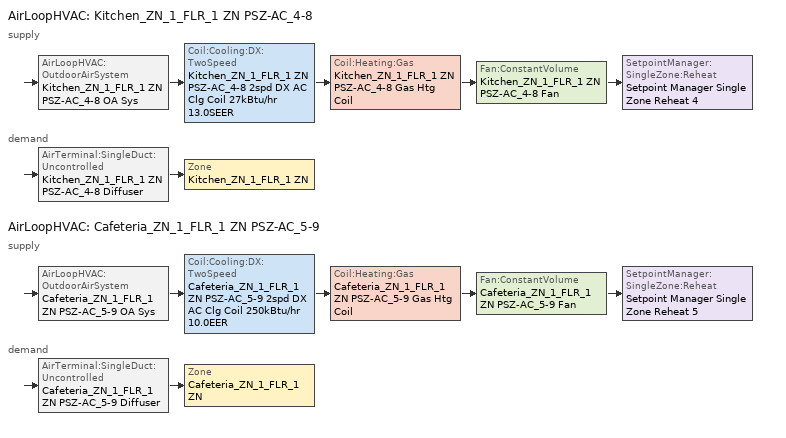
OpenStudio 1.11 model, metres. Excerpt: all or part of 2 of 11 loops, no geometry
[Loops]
AirLoopHVAC 'Kitchen_ZN_1_FLR_1 ZN PSZ-AC_4-8'
 supply: AirLoopHVAC:OutdoorAirSystem 'Kitchen_ZN_1_FLR_1 ZN PSZ-AC_4-8 OA Sys' > Coil:Cooling:DX:TwoSpeed 'Kitchen_ZN_1_FLR_1 ZN PSZ-AC_4-8 2spd DX AC Clg Coil 27kBtu/hr 13.0SEER' > Coil:Heating:Gas 'Kitchen_ZN_1_FLR_1 ZN PSZ-AC_4-8 Gas Htg Coil' > Fan:ConstantVolume 'Kitchen_ZN_1_FLR_1 ZN PSZ-AC_4-8 Fan' > SetpointManager:SingleZone:Reheat 'Setpoint Manager Single Zone Reheat 4'
 demand: AirTerminal:SingleDuct:Uncontrolled 'Kitchen_ZN_1_FLR_1 ZN PSZ-AC_4-8 Diffuser' > Zone 'Kitchen_ZN_1_FLR_1 ZN'
AirLoopHVAC 'Cafeteria_ZN_1_FLR_1 ZN PSZ-AC_5-9'
 supply: AirLoopHVAC:OutdoorAirSystem 'Cafeteria_ZN_1_FLR_1 ZN PSZ-AC_5-9 OA Sys' > Coil:Cooling:DX:TwoSpeed 'Cafeteria_ZN_1_FLR_1 ZN PSZ-AC_5-9 2spd DX AC Clg Coil 250kBtu/hr 10.0EER' > Coil:Heating:Gas 'Cafeteria_ZN_1_FLR_1 ZN PSZ-AC_5-9 Gas Htg Coil' > Fan:ConstantVolume 'Cafeteria_ZN_1_FLR_1 ZN PSZ-AC_5-9 Fan' > SetpointManager:SingleZone:Reheat 'Setpoint Manager Single Zone Reheat 5'
 demand: AirTerminal:SingleDuct:Uncontrolled 'Cafeteria_ZN_1_FLR_1 ZN PSZ-AC_5-9 Diffuser' > Zone 'Cafeteria_ZN_1_FLR_1 ZN'
[Sizing:Zone] Zone Cooling Design Supply Air Temperature Input Method=SupplyAirTemperature; Zone Cooling Design Supply Air Temperature {C}=12.8; Zone Cooling Design Supply Air Temperature Difference {deltaC}=11.11; Zone Heating Design Supply Air Temperature Input Method=SupplyAirTemperature; Zone Heating Design Supply Air Temperature {C}=40; Zone Heating Design Supply Air Temperature Difference {deltaC}=11.11; Zone Cooling Design Supply Air Humidity Ratio {kg-H2O/kg-air}=0.0085; Zone Heating Design Supply Air Humidity Ratio {kg-H2O/kg-air}=0.008; Cooling Design Air Flow Method=DesignDay; Heating Design Air Flow Method=DesignDay; Account for Dedicated Outdoor Air System=No; Dedicated Outdoor Air System Control Strategy=NeutralSupplyAir; Dedicated Outdoor Air Low Setpoint Temperature for Design {C}=Autosize; Dedicated Outdoor Air High Setpoint Temperature for Design {C}=Autosize
Cafeteria_ZN_1_FLR_1 ZN; Kitchen_ZN_1_FLR_1 ZN
[Zone equipment]
Cafeteria_ZN_1_FLR_1 ZN: Cafeteria_ZN_1_FLR_1 ZN PSZ-AC_5-9 Diffuser
Kitchen_ZN_1_FLR_1 ZN: Kitchen_ZN_1_FLR_1 ZN PSZ-AC_4-8 Diffuser, Kitchen_ZN_1_FLR_1 ZN Exhaust Fan
[AirLoopHVAC] Availability Schedule=SchoolSecondary HVACOperationSchd; Design Supply Air Flow Rate {m3/s}=AutoSize
Name | Availability Manager
Kitchen_ZN_1_FLR_1 ZN PSZ-AC_4-8 | Availability Manager Night Cycle 8
Cafeteria_ZN_1_FLR_1 ZN PSZ-AC_5-9 | Availability Manager Night Cycle 9
[Sizing:System] Type of Load to Size On=Sensible; Design Outdoor Air Flow Rate {m3/s}=Autosize; Minimum System Air Flow Ratio=1; Preheat Design Temperature {C}=7; Preheat Design Humidity Ratio {kg-H2O/kg-Air}=0.008; Precool Design Temperature {C}=12.8; Precool Design Humidity Ratio {kg-H2O/kg-Air}=0.008; Central Cooling Design Supply Air Temperature {C}=12.8; Central Heating Design Supply Air Temperature {C}=40; Sizing Option=Coincident; 100% Outdoor Air in Cooling=No; 100% Outdoor Air in Heating=No; Central Cooling Design Supply Air Humidity Ratio {kg-H2O/kg-Air}=0.0085; Central Heating Design Supply Air Humidity Ratio {kg-H2O/kg-Air}=0.008; Cooling Design Air Flow Method=DesignDay; Cooling Design Air Flow Rate {m3/s}=0; Heating Design Air Flow Method=DesignDay; Heating Design Air Flow Rate {m3/s}=0; System Outdoor Air Method=ZoneSum; Zone Maximum Outdoor Air Fraction=1; Cooling Supply Air Flow Rate Per Floor Area {m3/s-m2}=0.00996765; Cooling Fraction of Autosized Cooling Supply Air Flow Rate=1; Cooling Supply Air Flow Rate Per Unit Cooling Capacity {m3/s-W}=3.94755e-05; Heating Supply Air Flow Rate Per Floor Area {m3/s-m2}=0.00996765; Heating Fraction of Autosized Heating Supply Air Flow Rate=1; Heating Fraction of Autosized Cooling Supply Air Flow Rate=1; Heating Supply Air Flow Rate Per Unit Heating Capacity {m3/s-W}=3.15882e-05; Cooling Design Capacity Method=CoolingDesignCapacity; Cooling Design Capacity {W}=autosize; Cooling Design Capacity Per Floor Area {W/m2}=234.7; Fraction of Autosized Cooling Design Capacity=1; Heating Design Capacity Method=HeatingDesignCapacity; Heating Design Capacity {W}=autosize; Heating Design Capacity Per Floor Area {W/m2}=157; Fraction of Autosized Heating Design Capacity=1; Central Cooling Capacity Control Method=OnOff
Kitchen_ZN_1_FLR_1 ZN PSZ-AC_4-8; Cafeteria_ZN_1_FLR_1 ZN PSZ-AC_5-9
[Controller:OutdoorAir] Minimum Outdoor Air Flow Rate {m3/s}=Autosize; Maximum Outdoor Air Flow Rate {m3/s}=Autosize; Economizer Control Action Type=ModulateFlow; Economizer Maximum Limit Dry-Bulb Temperature {C}=28; Economizer Maximum Limit Enthalpy {J/kg}=64000; Economizer Minimum Limit Dry-Bulb Temperature {C}=-100; Lockout Type=NoLockout; Minimum Limit Type=FixedMinimum; Minimum Outdoor Air Schedule=Always On Discrete; High Humidity Control=No; Heat Recovery Bypass Control Type=BypassWhenOAFlowGreaterThanMinimum
Name | Economizer Control Type | Controller Mechanical Ventilation
Kitchen_ZN_1_FLR_1 ZN PSZ-AC_4-8 OA Sys Controller | NoEconomizer | Controller Mechanical Ventilation 4
Cafeteria_ZN_1_FLR_1 ZN PSZ-AC_5-9 OA Sys Controller | DifferentialEnthalpy | Controller Mechanical Ventilation 5
[Controller:MechanicalVentilation] Availability Schedule=Always On Discrete; System Outdoor Air Method=ZoneSum
Controller Mechanical Ventilation 4; Controller Mechanical Ventilation 5
[AirLoopHVAC:OutdoorAirSystem]
Name | Controller
Kitchen_ZN_1_FLR_1 ZN PSZ-AC_4-8 OA Sys | Kitchen_ZN_1_FLR_1 ZN PSZ-AC_4-8 OA Sys Controller
Cafeteria_ZN_1_FLR_1 ZN PSZ-AC_5-9 OA Sys | Cafeteria_ZN_1_FLR_1 ZN PSZ-AC_5-9 OA Sys Controller
[AvailabilityManager:NightCycle] Control Type=CycleOnAny; Thermostat Tolerance {deltaC}=1; Cycling Run Time {s}=3600
Availability Manager Night Cycle 8; Availability Manager Night Cycle 9
[SetpointManager:SingleZone:Reheat] Minimum Supply Air Temperature {C}=10; Maximum Supply Air Temperature {C}=50
Name | Control Zone
Setpoint Manager Single Zone Reheat 4 | Kitchen_ZN_1_FLR_1 ZN
Setpoint Manager Single Zone Reheat 5 | Cafeteria_ZN_1_FLR_1 ZN
[Fan:ConstantVolume] Availability Schedule=SchoolSecondary HVACOperationSchd; Fan Efficiency=0.54; Pressure Rise {Pa}=622.722; Maximum Flow Rate {m3/s}=AutoSize; Motor Efficiency=0.9
Kitchen_ZN_1_FLR_1 ZN PSZ-AC_4-8 Fan; Cafeteria_ZN_1_FLR_1 ZN PSZ-AC_5-9 Fan
[Coil:Heating:Gas] Availability Schedule=Always On Discrete; Gas Burner Efficiency=0.8; Nominal Capacity {W}=AutoSize; Parasitic Electric Load {W}=0; Parasitic Gas Load {W}=0
Kitchen_ZN_1_FLR_1 ZN PSZ-AC_4-8 Gas Htg Coil; Cafeteria_ZN_1_FLR_1 ZN PSZ-AC_5-9 Gas Htg Coil
[Coil:Cooling:DX:TwoSpeed] Availability Schedule=Always On Discrete; Rated High Speed Total Cooling Capacity {W}=Autosize; Rated High Speed Sensible Heat Ratio=Autosize; Rated High Speed Air Flow Rate {m3/s}=Autosize; Rated Low Speed Total Cooling Capacity {W}=Autosize; Rated Low Speed Sensible Heat Ratio=0.69; Condenser Type=AirCooled; High Speed Evaporative Condenser Effectiveness=0; High Speed Evaporative Condenser Air Flow Rate {m3/s}=Autosize; High Speed Evaporative Condenser Pump Rated Power Consumption {W}=Autosize; Low Speed Evaporative Condenser Effectiveness=0; Low Speed Evaporative Condenser Air Flow Rate {m3/s}=Autosize; Low Speed Evaporative Condenser Pump Rated Power Consumption {W}=Autosize; Basin Heater Capacity {W/K}=10; Basin Heater Setpoint Temperature {C}=2
Name | Rated High Speed COP {W/W} | Total Cooling Capacity Function of Temperature Curve | Total Cooling Capacity Function of Flow Fraction Curve | Energy Input Ratio Function of Temperature Curve | Energy Input Ratio Function of Flow Fraction Curve | Part Load Fraction Correlation Curve | Rated Low Speed COP {W/W} | Low Speed Total Cooling Capacity Function of Temperature Curve | Low Speed Energy Input Ratio Function of Temperature Curve
Kitchen_ZN_1_FLR_1 ZN PSZ-AC_4-8 2spd DX AC Clg Coil 27kBtu/hr 13.0SEER | 3.91157 | PSZ-Fine Storage DX Coil Cap-FT | DX Coil Cap-FF | PSZ-AC DX Coil EIR-FT | Split DX Coil EIR-FF | HPACCOOLPLFFPLR | 3.91157 | PSZ-Fine Storage DX Coil Cap-FT 1 | PSZ-AC DX Coil EIR-FT 1
Cafeteria_ZN_1_FLR_1 ZN PSZ-AC_5-9 2spd DX AC Clg Coil 250kBtu/hr 10.0EER | 3.46588 | PSZ-AC_CoolCLennoxStandard10Ton_TGA120S2B_CapFT 4 | AHU-1_CoolCStandard10Ton_CapFF 2 | PSZ-AC_CoolCStandard10Ton_EIRFT 4 | CoolCLennoxStandard10Ton_TGA120S2B_EIRFFF 2 | PSZ-AC_CoolCLennoxStandard10Ton_TGA120S2B_PLR 2 | 3.46588 | PSZ-AC_CoolCLennoxStandard10Ton_TGA120S2B_CapFT 5 | PSZ-AC_CoolCStandard10Ton_EIRFT 5
[AirTerminal:SingleDuct:Uncontrolled] Availability Schedule=Always On Discrete; Maximum Air Flow Rate {m3/s}=AutoSize
Kitchen_ZN_1_FLR_1 ZN PSZ-AC_4-8 Diffuser; Cafeteria_ZN_1_FLR_1 ZN PSZ-AC_5-9 Diffuser
[Fan:ZoneExhaust]
Kitchen_ZN_1_FLR_1 ZN Exhaust Fan: Availability Schedule=SchoolSecondary Kitchen_Exhaust_SCH; Fan Efficiency=0.6; Pressure Rise {Pa}=124.544; Maximum Flow Rate {m3/s}=2.54852; Flow Fraction Schedule=SchoolSecondary Kitchen_Exhaust_SCH_DCV; System Availability Manager Coupling Mode=Decoupled; Balanced Exhaust Fraction Schedule=SchoolSecondary Kitchen Exhaust Fan Balanced Exhaust Fraction Schedule
[Refrigeration:Case] Availability Schedule=Always On Discrete; Zone=Kitchen_ZN_1_FLR_1 ZN; Rated Ambient Temperature {C}=23.8889; Rated Ambient Relative Humidity {percent}=55; Rated Total Cooling Capacity per Unit Length {W/m}=734; Case Length {m}=7.32; Latent Case Credit Curve Type=CaseTemperatureMethod; Standard Case Lighting Power per Unit Length {W/m}=33; Case Lighting Schedule=SchoolSecondary BLDG_LIGHT_SCH; Fraction of Lighting Energy to Case=1; Anti-Sweat Heater Control Type=None; Humidity at Zero Anti-Sweat Heater Energy {percent}=0; Case Height {m}=0; Defrost Energy Correction Curve Type=None; Refrigerated Case Restocking Schedule=SchoolSecondary Kitchen_ZN_1_FLR_1_Case:1_WALKINFREEZER_WalkInStockingSched
Name | Rated Latent Heat Ratio | Rated Runtime Fraction | Case Operating Temperature {C} | Latent Case Credit Curve | Standard Case Fan Power per Unit Length {W/m} | Operating Case Fan Power per Unit Length {W/m} | Fraction of Anti-Sweat Heater Energy to Case | Case Defrost Power per Unit Length {W/m} | Case Defrost Type | Case Defrost Schedule | Case Defrost Drip-Down Schedule | Under Case HVAC Return Air Fraction | Case Credit Fraction Schedule
Kitchen_ZN_1_FLR_1 ZN Walkin Freezer | 0.1 | 0.4 | -23 | Single Shelf Horizontal Latent Energy Multiplier_After2004 | 68.3 | 68.3 | 0 | 410 | Electric | Refrigeration Defrost Schedule | Refrigeration Defrost DripDown Schedule | 0 | Refrigeration Case Credit Schedule
Kitchen_ZN_1_FLR_1 ZN Display Case | 0.08 | 0.85 | 2 | Multi Shelf Vertical Latent Energy Multiplier | 55 | 55 | 0.2 | 0 | OffCycle | Refrigeration Defrost Schedule 1 |  | 0.05
[Refrigeration:Condenser:AirCooled] Rated Subcooling Temperature Difference {deltaC}=0; Condenser Fan Speed Control Type=VariableSpeed; Rated Fan Power {W}=750; Minimum Fan Air Flow Ratio=0.25
Name | Rated Effective Total Heat Rejection Rate Curve
Refrigeration Condenser Air Cooled 1 | Refrigeration Condenser Air Cooled HR Curve
Refrigeration Condenser Air Cooled 2 | Refrigeration Condenser Air Cooled HR Curve 1
[Refrigeration:System] Minimum Condensing Temperature {C}=21; Refrigeration System Working Fluid Type=R404a; Suction Temperature Control Type=ConstantSuctionTemperature; Suction Piping Zone=Kitchen_ZN_1_FLR_1 ZN
Name | Refrigeration Condenser
Refrigeration System 1 | Refrigeration Condenser Air Cooled 1
Refrigeration System 2 | Refrigeration Condenser Air Cooled 2
[Schedule:Ruleset]
Name | Default Day Schedule | Summer Design Day Schedule | Winter Design Day Schedule
SchoolSecondary BLDG_LIGHT_SCH | SchoolSecondary BLDG_LIGHT_SCH Default | SchoolSecondary BLDG_LIGHT_SCH Summer Design Day | SchoolSecondary BLDG_LIGHT_SCH Winter Design Day
SchoolSecondary HVACOperationSchd | SchoolSecondary HVACOperationSchd Default | SchoolSecondary HVACOperationSchd Summer Design Day | SchoolSecondary HVACOperationSchd Winter Design Day
SchoolSecondary Kitchen_Exhaust_SCH | SchoolSecondary Kitchen_Exhaust_SCH Default | SchoolSecondary Kitchen_Exhaust_SCH Summer Design Day | SchoolSecondary Kitchen_Exhaust_SCH Winter Design Day
SchoolSecondary Kitchen_Exhaust_SCH_DCV | SchoolSecondary Kitchen_Exhaust_SCH_DCV Default | SchoolSecondary Kitchen_Exhaust_SCH_DCV Summer Design Day | SchoolSecondary Kitchen_Exhaust_SCH_DCV Winter Design Day
SchoolSecondary Kitchen Exhaust Fan Balanced Exhaust Fraction Schedule | SchoolSecondary Kitchen Exhaust Fan Balanced Exhaust Fraction Schedule Default | SchoolSecondary Kitchen Exhaust Fan Balanced Exhaust Fraction Schedule Summer Design Day | SchoolSecondary Kitchen Exhaust Fan Balanced Exhaust Fraction Schedule Winter Design Day
Refrigeration Defrost Schedule | Refrigeration Defrost Schedule Default
Refrigeration Defrost DripDown Schedule | Refrigeration Defrost DripDown Schedule Default
Refrigeration Case Credit Schedule | Refrigeration Case Credit Schedule Default
SchoolSecondary Kitchen_ZN_1_FLR_1_Case:1_WALKINFREEZER_WalkInStockingSched | SchoolSecondary Kitchen_ZN_1_FLR_1_Case:1_WALKINFREEZER_WalkInStockingSched Default | SchoolSecondary Kitchen_ZN_1_FLR_1_Case:1_WALKINFREEZER_WalkInStockingSched Summer Design Day | SchoolSecondary Kitchen_ZN_1_FLR_1_Case:1_WALKINFREEZER_WalkInStockingSched Winter Design Day
Refrigeration Defrost Schedule 1 | Refrigeration Defrost Schedule Default 1
[Schedule:Day]
SchoolSecondary BLDG_LIGHT_SCH Default; SchoolSecondary BLDG_LIGHT_SCH Wknd Day; SchoolSecondary BLDG_LIGHT_SCH Wknd Day 1: 24, 0, 0.1773
SchoolSecondary BLDG_LIGHT_SCH Summer Design Day; SchoolSecondary Kitchen_Exhaust_SCH_DCV Default; SchoolSecondary Kitchen_Exhaust_SCH_DCV Winter Design Day; SchoolSecondary Kitchen_Exhaust_SCH_DCV Summer Design Day: 24, 0, 1
SchoolSecondary BLDG_LIGHT_SCH Wkdy Day; SchoolSecondary BLDG_LIGHT_SCH Wkdy Day 2: 7, 0, 0.1773, 21, 0, 0.9, 24, 0, 0.1773
SchoolSecondary BLDG_LIGHT_SCH Winter Design Day; SchoolSecondary HVACOperationSchd Default; SchoolSecondary Kitchen_Exhaust_SCH Default; SchoolSecondary Kitchen_Exhaust_SCH Wknd Day; SchoolSecondary Kitchen_Exhaust_SCH Wknd Day 1; SchoolSecondary Kitchen Exhaust Fan Balanced Exhaust Fraction Schedule Default; SchoolSecondary Kitchen Exhaust Fan Balanced Exhaust Fraction Schedule Wknd Day; SchoolSecondary Kitchen Exhaust Fan Balanced Exhaust Fraction Schedule Wknd Day 1: 24, 0, 0
SchoolSecondary BLDG_LIGHT_SCH Wkdy Day 1: 8, 0, 0.1773, 20, 0, 0.5, 24, 0, 0.1773
SchoolSecondary HVACOperationSchd Winter Design Day; SchoolSecondary HVACOperationSchd Summer Design Day; SchoolSecondary HVACOperationSchd WntrDsn|SmrDsn|Wkdy Day: 7, 0, 0, 21, 0, 1, 24, 0, 0
SchoolSecondary Kitchen_Exhaust_SCH Wkdy Day: 8, 0, 0, 17, 0, 1, 24, 0, 0
SchoolSecondary Kitchen_Exhaust_SCH Winter Design Day; SchoolSecondary Kitchen_Exhaust_SCH Summer Design Day; SchoolSecondary Kitchen_Exhaust_SCH Wkdy Day 1; SchoolSecondary Kitchen_Exhaust_SCH Wkdy Day 2: 8, 0, 0, 21, 0, 1, 24, 0, 0
SchoolSecondary Kitchen Exhaust Fan Balanced Exhaust Fraction Schedule Wkdy Day: 8, 0, 0, 17, 0, 0.746296, 24, 0, 0
SchoolSecondary Kitchen Exhaust Fan Balanced Exhaust Fraction Schedule Winter Design Day; SchoolSecondary Kitchen Exhaust Fan Balanced Exhaust Fraction Schedule Summer Design Day; SchoolSecondary Kitchen Exhaust Fan Balanced Exhaust Fraction Schedule Wkdy Day 1; SchoolSecondary Kitchen Exhaust Fan Balanced Exhaust Fraction Schedule Wkdy Day 2: 8, 0, 0, 21, 0, 0.746296, 24, 0, 0
Refrigeration Defrost Schedule Default: 11, 0, 0, 11, 20, 1, 23, 0, 0, 23, 20, 1, 24, 0, 0
Refrigeration Defrost DripDown Schedule Default: 11, 0, 0, 11, 30, 1, 23, 0, 0, 23, 30, 1, 24, 0, 0
Refrigeration Case Credit Schedule Default: 7, 0, 0.2, 21, 0, 0.4, 24, 0, 0.2
SchoolSecondary Kitchen_ZN_1_FLR_1_Case:1_WALKINFREEZER_WalkInStockingSched Default: 4, 0, 0, 5, 0, 725, 6, 0, 417, 7, 0, 290, 24, 0, 0
SchoolSecondary Kitchen_ZN_1_FLR_1_Case:1_WALKINFREEZER_WalkInStockingSched Winter Design Day; SchoolSecondary Kitchen_ZN_1_FLR_1_Case:1_WALKINFREEZER_WalkInStockingSched Summer Design Day; SchoolSecondary Kitchen_ZN_1_FLR_1_Case:1_WALKINFREEZER_WalkInStockingSched WntrDsn|SmrDsn|Wknd|Mon|Wed|Thu Day: 4, 0, 0, 5, 0, 125, 6, 0, 117, 7, 0, 90, 19, 0, 0, 20, 0, 125, 21, 0, 117, 22, 0, 90, 24, 0, 0
Refrigeration Defrost Schedule Default 1: 23, 20, 0, 24, 0, 0
[Schedule:Rule] Date Specification Type=DateRange; Start Day=1
Name | Schedule Ruleset | Rule Order | Day Schedule | Apply Monday | Apply Tuesday | Apply Wednesday | Apply Thursday | Apply Friday | Start Month | End Month | End Day | Apply Sunday | Apply Saturday
Schedule Rule 7 | SchoolSecondary BLDG_LIGHT_SCH | 4 | SchoolSecondary BLDG_LIGHT_SCH Wkdy Day | Yes | Yes | Yes | Yes | Yes | 1 | 6 | 30
Schedule Rule 8 | SchoolSecondary BLDG_LIGHT_SCH | 3 | SchoolSecondary BLDG_LIGHT_SCH Wknd Day |  |  |  |  |  | 1 | 6 | 30 | Yes | Yes
Schedule Rule 9 | SchoolSecondary BLDG_LIGHT_SCH | 2 | SchoolSecondary BLDG_LIGHT_SCH Wkdy Day 1 | Yes | Yes | Yes | Yes | Yes | 7 | 9 | 1
Schedule Rule 10 | SchoolSecondary BLDG_LIGHT_SCH | 1 | SchoolSecondary BLDG_LIGHT_SCH Wknd Day 1 |  |  |  |  |  | 7 | 9 | 1 | Yes | Yes
Schedule Rule 11 | SchoolSecondary BLDG_LIGHT_SCH | 0 | SchoolSecondary BLDG_LIGHT_SCH Wkdy Day 2 | Yes | Yes | Yes | Yes | Yes | 9 | 12 | 31
Schedule Rule 87 | SchoolSecondary HVACOperationSchd | 0 | SchoolSecondary HVACOperationSchd WntrDsn|SmrDsn|Wkdy Day | Yes | Yes | Yes | Yes | Yes | 1 | 12 | 31
Schedule Rule 89 | SchoolSecondary Kitchen_Exhaust_SCH | 4 | SchoolSecondary Kitchen_Exhaust_SCH Wkdy Day | Yes | Yes | Yes | Yes | Yes | 1 | 6 | 30
Schedule Rule 90 | SchoolSecondary Kitchen_Exhaust_SCH | 3 | SchoolSecondary Kitchen_Exhaust_SCH Wknd Day |  |  |  |  |  | 1 | 6 | 30 | Yes | Yes
Schedule Rule 91 | SchoolSecondary Kitchen_Exhaust_SCH | 2 | SchoolSecondary Kitchen_Exhaust_SCH Wkdy Day 1 | Yes | Yes | Yes | Yes | Yes | 7 | 9 | 1
Schedule Rule 92 | SchoolSecondary Kitchen_Exhaust_SCH | 1 | SchoolSecondary Kitchen_Exhaust_SCH Wknd Day 1 |  |  |  |  |  | 7 | 9 | 1 | Yes | Yes
Schedule Rule 93 | SchoolSecondary Kitchen_Exhaust_SCH | 0 | SchoolSecondary Kitchen_Exhaust_SCH Wkdy Day 2 | Yes | Yes | Yes | Yes | Yes | 9 | 12 | 31
Schedule Rule 94 | SchoolSecondary Kitchen Exhaust Fan Balanced Exhaust Fraction Schedule | 4 | SchoolSecondary Kitchen Exhaust Fan Balanced Exhaust Fraction Schedule Wkdy Day | Yes | Yes | Yes | Yes | Yes | 1 | 6 | 30
Schedule Rule 95 | SchoolSecondary Kitchen Exhaust Fan Balanced Exhaust Fraction Schedule | 3 | SchoolSecondary Kitchen Exhaust Fan Balanced Exhaust Fraction Schedule Wknd Day |  |  |  |  |  | 1 | 6 | 30 | Yes | Yes
Schedule Rule 96 | SchoolSecondary Kitchen Exhaust Fan Balanced Exhaust Fraction Schedule | 2 | SchoolSecondary Kitchen Exhaust Fan Balanced Exhaust Fraction Schedule Wkdy Day 1 | Yes | Yes | Yes | Yes | Yes | 7 | 9 | 1
Schedule Rule 97 | SchoolSecondary Kitchen Exhaust Fan Balanced Exhaust Fraction Schedule | 1 | SchoolSecondary Kitchen Exhaust Fan Balanced Exhaust Fraction Schedule Wknd Day 1 |  |  |  |  |  | 7 | 9 | 1 | Yes | Yes
Schedule Rule 98 | SchoolSecondary Kitchen Exhaust Fan Balanced Exhaust Fraction Schedule | 0 | SchoolSecondary Kitchen Exhaust Fan Balanced Exhaust Fraction Schedule Wkdy Day 2 | Yes | Yes | Yes | Yes | Yes | 9 | 12 | 31
Schedule Rule 100 | SchoolSecondary Kitchen_ZN_1_FLR_1_Case:1_WALKINFREEZER_WalkInStockingSched | 0 | SchoolSecondary Kitchen_ZN_1_FLR_1_Case:1_WALKINFREEZER_WalkInStockingSched WntrDsn|SmrDsn|Wknd|Mon|Wed|Thu Day | Yes |  | Yes | Yes |  | 1 | 12 | 31 | Yes | Yes
[Schedule:Constant]
Always On Discrete: Value=1
[Curve:Biquadratic]
Name | Coefficient1 Constant | Coefficient2 x | Coefficient3 x**2 | Coefficient4 y | Coefficient5 y**2 | Coefficient6 x*y | Minimum Value of x | Maximum Value of x | Minimum Value of y | Maximum Value of y
PSZ-AC_CoolCLennoxStandard10Ton_TGA120S2B_CapFT 4; PSZ-AC_CoolCLennoxStandard10Ton_TGA120S2B_CapFT 5 | 0.42415 | 0.04426 | -0.00042 | 0.00333 | -8e-005 | -0.00021 | 17 | 22 | 29 | 46
PSZ-AC_CoolCStandard10Ton_EIRFT 4; PSZ-AC_CoolCStandard10Ton_EIRFT 5 | 1.23649 | -0.02431 | 0.00057 | -0.01434 | 0.00063 | -0.00038 | 17 | 22 | 29 | 46
PSZ-Fine Storage DX Coil Cap-FT; PSZ-Fine Storage DX Coil Cap-FT 1 | 0.942588 | 0.00954335 | 0.00068377 | -0.0110427 | 5.249e-06 | -9.72e-06 | 12.77778 | 23.88889 | 23.88889 | 46.11111
PSZ-AC DX Coil EIR-FT; PSZ-AC DX Coil EIR-FT 1 | 0.342414 | 0.034885 | -0.0006237 | 0.00497722 | 0.000437951 | -0.000728028 | 12.77778 | 23.88889 | 23.88889 | 46.11111
[Curve:Quadratic]
Name | Coefficient1 Constant | Coefficient2 x | Coefficient3 x**2 | Minimum Value of x | Maximum Value of x
AHU-1_CoolCStandard10Ton_CapFF 2 | 0.77136 | 0.34053 | -0.11088 | 0.75918 | 1.13877
CoolCLennoxStandard10Ton_TGA120S2B_EIRFFF 2 | 1.2055 | -0.32953 | 0.12308 | 0.75918 | 1.13877
PSZ-AC_CoolCLennoxStandard10Ton_TGA120S2B_PLR 2 | 0.771 | 0.229 | 0 | 0 | 1
DX Coil Cap-FF | 0.8 | 0.2 | 0 | 0.5 | 1.5
Split DX Coil EIR-FF | 1.1552 | -0.1808 | 0.0256 | 0.5 | 1.5
HPACCOOLPLFFPLR | 0.85 | 0.15 | 0 | 0 | 1
[Curve:Cubic] Minimum Value of x=-35; Maximum Value of x=20
Name | Coefficient1 Constant | Coefficient2 x | Coefficient3 x**2 | Coefficient4 x**3
Single Shelf Horizontal Latent Energy Multiplier_After2004 | 0.0236 | 0.0006 | 0 | 0
Multi Shelf Vertical Latent Energy Multiplier | 0.0265263 | 0.00107803 | -6.02558e-05 | 1.23732e-06
[Curve:Linear] Coefficient1 Constant=0; Coefficient2 x=22000; Minimum Value of x=5; Maximum Value of x=22.2
Refrigeration Condenser Air Cooled HR Curve; Refrigeration Condenser Air Cooled HR Curve 1
